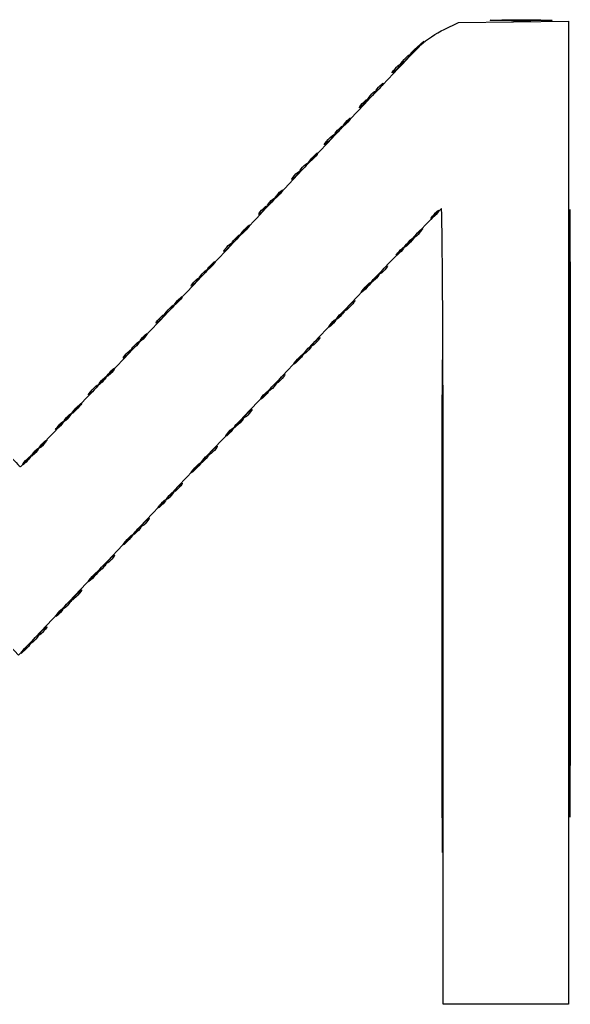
# Model space of a CAD drawing. Header units: millimetres. Extents: x 17 to 192, y 210 to 244.
# Drawn here: x 34.7 to 52.89, y 211.03 to 243.58 of the extents above; entities that cross this region are included whole.
import ezdxf

# ---------------------------------------------------------------- set-up
doc = ezdxf.new("R2010")
doc.units = ezdxf.units.MM
doc.layers.add('Capa_1', color=7, linetype='CONTINUOUS')

msp = doc.modelspace()

# ---------------------------------------------------------------- linework, layer by layer
at = {"layer": 'Capa_1', "color": 7}
for points in [[(48.72858, 243.2549), (49.203264, 243.478951), (51.017238, 243.500821), (52.831212, 243.522691), (52.831212, 227.276772), (52.831212, 211.030852), (50.762943, 211.030852), (48.694674, 211.030852), (48.694674, 224.192059)], [(47.830069, 242.669472), (48.050459, 242.868642), (47.851288, 242.648253)], [(37.463967, 225.531157), (34.66765, 222.569837), (27.796634, 229.965936), (20.925619, 237.362035), (20.908489, 224.196448), (20.891369, 211.03086), (18.789365, 211.03086), (16.687361, 211.03086), (16.687362, 227.271859)]]:
    msp.add_lwpolyline(points, dxfattribs=at)
for points in [[(50.440835, 243.563513)], [(47.406244, 242.258335)], [(47.60968, 242.449082)], [(47.10109, 241.953187)], [(46.558592, 241.34287)], [(46.287345, 241.071621)], [(46.016095, 240.800373)], [(45.473598, 240.190064)], [(45.20235, 239.918815)], [(44.897196, 239.613656)], [(44.354699, 239.003352)], [(44.049544, 238.698197)], [(43.778297, 238.426949)], [(43.235799, 237.816646)], [(42.693302, 237.274149)], [(42.964552, 237.545391)], [(48.38952, 237.138525)], [(42.1169, 236.629934)], [(41.811745, 236.324773)], [(47.847023, 236.528211)], [(41.540498, 236.053526)], [(47.541868, 236.223055)], [(47.236713, 235.917902)], [(40.998001, 235.443222)], [(46.694216, 235.30759)], [(40.726751, 235.171971)], [(46.422969, 235.036347)], [(40.455503, 234.90072)], [(46.117814, 234.73119)], [(39.913006, 234.290414)], [(45.575317, 234.120881)], [(39.302697, 233.680102)], [(39.607852, 233.985257)], [(45.270162, 233.815726)], [(44.998915, 233.544478)], [(38.760201, 233.069793)], [(38.488952, 232.798545)], [(44.456418, 232.934169)], [(38.217705, 232.527297)], [(44.185169, 232.662921)], [(43.880014, 232.357766)], [(37.675208, 231.916991)], [(37.403959, 231.645739)], [(43.032364, 231.442304)], [(43.303611, 231.713556)], [(37.098804, 231.34059)], [(42.761114, 231.171057)], [(36.251154, 230.425119)], [(36.556308, 230.730279)], [(42.218619, 230.560751)], [(35.979904, 230.153874)], [(41.913464, 230.255591)], [(41.60831, 229.95044)], [(35.437409, 229.543567)], [(35.166159, 229.272319)], [(41.065813, 229.340131)], [(34.894912, 229.00107)], [(40.794564, 229.068879)], [(40.489409, 228.763727)], [(39.641759, 227.848263)], [(39.913006, 228.11951)], [(39.370509, 227.577017)], [(52.864562, 227.271859)], [(38.828014, 226.966709)], [(38.556764, 226.695457)], [(38.25161, 226.390301)], [(37.675208, 225.746083)], [(37.403959, 225.474838)], [(37.098804, 225.169684)], [(36.556308, 224.559375)], [(36.251154, 224.25422)], [(35.979904, 223.982972)], [(48.660089, 224.186408)], [(35.437409, 223.372663)], [(35.166159, 223.101414)], [(34.861005, 222.79626)]]:
    msp.add_lwpolyline(points, close=True, dxfattribs=at)
for points in [[(51.271533, 243.542183), (50.357765, 243.542183), (49.983951, 243.551783), (50.440835, 243.563513)], [(50.440835, 243.563513), (50.897719, 243.575243), (51.645348, 243.575243), (52.102232, 243.563513)], [(52.102232, 243.563513), (52.559116, 243.551783), (52.185302, 243.542183), (51.271533, 243.542183)], [(47.958861, 242.74631), (48.12113, 242.902806), (48.467503, 243.131672), (48.72858, 243.2549)], [(41.220336, 235.6297), (44.764256, 239.387338), (47.796592, 242.589812), (47.958861, 242.74631)], [(47.60968, 242.449082), (47.60968, 242.460752), (47.70885, 242.559928), (47.830069, 242.669472)], [(47.851288, 242.648253), (47.665634, 242.442819), (47.60968, 242.396694), (47.60968, 242.449082)], [(47.280884, 242.088805), (47.262234, 242.088805), (47.318644, 242.165095), (47.406244, 242.258335)], [(47.474056, 242.258335), (47.386456, 242.165095), (47.299533, 242.088805), (47.280884, 242.088805)], [(47.406244, 242.258335), (47.493844, 242.351575), (47.580767, 242.427865), (47.599415, 242.427865)], [(47.599415, 242.427865), (47.618065, 242.427865), (47.561655, 242.351575), (47.474056, 242.258335)], [(47.01226, 241.817562), (46.99361, 241.817562), (47.03359, 241.878592), (47.10109, 241.953187)], [(47.168904, 241.953187), (47.101394, 241.878597), (47.030908, 241.817562), (47.01226, 241.817562)], [(47.101089, 241.953187), (47.168599, 242.027777), (47.239086, 242.088811), (47.257734, 242.088811)], [(47.257734, 242.088811), (47.276384, 242.088811), (47.236404, 242.027781), (47.168904, 241.953187)], [(46.287344, 241.071621), (46.354854, 241.146211), (46.42534, 241.207246), (46.443989, 241.207246)], [(46.443989, 241.207246), (46.462639, 241.207246), (46.422659, 241.146216), (46.355159, 241.071621)], [(46.469762, 241.207246), (46.451112, 241.207246), (46.491092, 241.268276), (46.558592, 241.34287)], [(46.626407, 241.34287), (46.558897, 241.26828), (46.48841, 241.207246), (46.469762, 241.207246)], [(46.558592, 241.34287), (46.626102, 241.41746), (46.696589, 241.478494), (46.715237, 241.478494)], [(46.715237, 241.478494), (46.733887, 241.478494), (46.693907, 241.417464), (46.626407, 241.34287)], [(46.016096, 240.800373), (46.083606, 240.874963), (46.154092, 240.935997), (46.17274, 240.935997)], [(46.17274, 240.935997), (46.19139, 240.935997), (46.15141, 240.874967), (46.08391, 240.800373)], [(46.198515, 240.935997), (46.179865, 240.935997), (46.219845, 240.997027), (46.287345, 241.071621)], [(46.355159, 241.071621), (46.287649, 240.997031), (46.217163, 240.935997), (46.198515, 240.935997)], [(45.927265, 240.664749), (45.908615, 240.664749), (45.948595, 240.725779), (46.016095, 240.800373)], [(46.08391, 240.800373), (46.0164, 240.725783), (45.945913, 240.664749), (45.927265, 240.664749)], [(45.384768, 240.05444), (45.366118, 240.05444), (45.406098, 240.11547), (45.473598, 240.190064)], [(45.541413, 240.190064), (45.473903, 240.115474), (45.403417, 240.05444), (45.384768, 240.05444)], [(45.473599, 240.190064), (45.541109, 240.264654), (45.611595, 240.325688), (45.630243, 240.325688)], [(45.630243, 240.325688), (45.648893, 240.325688), (45.608913, 240.264658), (45.541413, 240.190064)], [(45.11352, 239.78319), (45.09487, 239.78319), (45.13485, 239.84422), (45.20235, 239.918815)], [(45.270165, 239.918815), (45.202655, 239.844225), (45.132168, 239.78319), (45.11352, 239.78319)], [(45.20235, 239.918815), (45.26986, 239.993405), (45.340347, 240.054439), (45.358995, 240.054439)], [(45.358995, 240.054439), (45.377645, 240.054439), (45.337665, 239.993409), (45.270165, 239.918815)], [(52.864564, 227.271859), (52.864565, 236.223056), (52.872464, 239.874831), (52.882064, 235.386915)], [(44.771836, 239.444126), (44.753186, 239.444126), (44.809596, 239.520416), (44.897196, 239.613656)], [(44.965008, 239.613656), (44.877408, 239.520416), (44.790485, 239.444126), (44.771836, 239.444126)], [(44.897196, 239.613656), (44.984796, 239.706896), (45.071719, 239.783186), (45.090368, 239.783186)], [(45.090368, 239.783186), (45.109018, 239.783186), (45.052608, 239.706896), (44.965008, 239.613656)], [(44.22934, 238.833822), (44.21069, 238.833822), (44.2671, 238.910112), (44.354699, 239.003352)], [(44.422511, 239.003352), (44.334911, 238.910112), (44.247988, 238.833822), (44.22934, 238.833822)], [(44.354699, 239.003352), (44.442299, 239.096592), (44.529222, 239.172882), (44.547871, 239.172882)], [(44.547871, 239.172882), (44.566521, 239.172882), (44.510111, 239.096592), (44.422511, 239.003352)], [(43.778296, 238.426949), (43.845806, 238.501539), (43.916293, 238.562574), (43.934941, 238.562574)], [(43.934941, 238.562574), (43.953591, 238.562574), (43.913611, 238.501544), (43.846111, 238.426949)], [(43.960714, 238.562573), (43.942064, 238.562573), (43.982044, 238.623603), (44.049544, 238.698197)], [(44.117359, 238.698197), (44.049849, 238.623607), (43.979363, 238.562573), (43.960714, 238.562573)], [(44.049545, 238.698197), (44.117055, 238.772787), (44.187541, 238.833821), (44.206189, 238.833821)], [(44.206189, 238.833821), (44.224839, 238.833821), (44.184859, 238.772791), (44.117359, 238.698197)], [(43.689467, 238.291325), (43.670817, 238.291325), (43.710797, 238.352355), (43.778297, 238.426949)], [(43.846111, 238.426949), (43.778601, 238.352359), (43.708115, 238.291325), (43.689467, 238.291325)], [(43.2358, 237.816646), (43.30331, 237.891236), (43.373796, 237.952271), (43.392444, 237.952271)], [(43.392444, 237.952271), (43.411094, 237.952271), (43.371114, 237.891241), (43.303614, 237.816646)], [(42.964551, 237.545391), (43.032061, 237.619981), (43.102547, 237.681015), (43.121196, 237.681015)], [(43.121196, 237.681015), (43.139846, 237.681015), (43.099866, 237.619985), (43.032366, 237.545391)], [(43.146969, 237.681022), (43.128319, 237.681022), (43.168299, 237.742052), (43.235799, 237.816646)], [(43.303614, 237.816646), (43.236104, 237.742056), (43.165617, 237.681022), (43.146969, 237.681022)], [(42.604472, 237.138524), (42.585822, 237.138524), (42.625802, 237.199554), (42.693302, 237.274149)], [(42.761117, 237.274149), (42.693607, 237.199559), (42.623121, 237.138524), (42.604472, 237.138524)], [(42.693303, 237.274149), (42.760813, 237.348739), (42.831299, 237.409773), (42.849947, 237.409773)], [(42.849947, 237.409773), (42.868597, 237.409773), (42.828617, 237.348743), (42.761117, 237.274149)], [(42.875722, 237.409767), (42.857072, 237.409767), (42.897052, 237.470797), (42.964552, 237.545391)], [(43.032366, 237.545391), (42.964856, 237.470801), (42.89437, 237.409767), (42.875722, 237.409767)], [(48.633684, 237.330654), (48.600144, 237.318224), (46.702402, 235.324546), (44.41649, 232.900263)], [(48.389519, 237.138525), (48.457029, 237.213115), (48.527515, 237.27415), (48.546164, 237.27415)], [(48.546164, 237.27415), (48.564814, 237.27415), (48.524834, 237.21312), (48.457334, 237.138525)], [(48.694674, 224.192059), (48.694674, 231.956175), (48.669664, 237.343988), (48.633684, 237.330654)], [(48.30069, 237.002901), (48.28204, 237.002901), (48.32202, 237.063931), (48.38952, 237.138525)], [(48.457334, 237.138525), (48.389824, 237.063935), (48.319338, 237.002901), (48.30069, 237.002901)], [(41.99154, 236.460403), (41.97289, 236.460403), (42.0293, 236.536693), (42.1169, 236.629934)], [(42.184712, 236.629934), (42.097112, 236.536694), (42.010189, 236.460403), (41.99154, 236.460403)], [(42.1169, 236.629934), (42.2045, 236.723174), (42.291423, 236.799464), (42.310071, 236.799464)], [(42.310071, 236.799464), (42.328721, 236.799464), (42.272311, 236.723174), (42.184712, 236.629934)], [(47.847022, 236.528211), (47.914532, 236.602801), (47.985019, 236.663835), (48.003667, 236.663835)], [(48.003667, 236.663835), (48.022317, 236.663835), (47.982337, 236.602805), (47.914837, 236.528211)], [(41.722915, 236.189149), (41.704265, 236.189149), (41.744245, 236.250179), (41.811745, 236.324773)], [(41.87956, 236.324773), (41.81205, 236.250183), (41.741563, 236.189149), (41.722915, 236.189149)], [(41.811745, 236.324773), (41.879255, 236.399363), (41.949742, 236.460397), (41.96839, 236.460397)], [(41.96839, 236.460397), (41.98704, 236.460397), (41.94706, 236.399367), (41.87956, 236.324773)], [(47.541868, 236.223055), (47.629468, 236.316295), (47.716391, 236.392585), (47.735039, 236.392585)], [(47.735039, 236.392585), (47.753689, 236.392585), (47.697279, 236.316295), (47.60968, 236.223055)], [(47.758193, 236.392586), (47.739543, 236.392586), (47.779523, 236.453616), (47.847023, 236.528211)], [(47.914837, 236.528211), (47.847327, 236.453621), (47.776841, 236.392586), (47.758193, 236.392586)], [(41.451668, 235.917902), (41.433018, 235.917902), (41.472998, 235.978932), (41.540498, 236.053526)], [(41.608312, 236.053526), (41.540802, 235.978936), (41.470316, 235.917902), (41.451668, 235.917902)], [(41.540497, 236.053526), (41.608007, 236.128116), (41.678493, 236.18915), (41.697142, 236.18915)], [(41.697142, 236.18915), (41.715792, 236.18915), (41.675812, 236.12812), (41.608312, 236.053526)], [(47.236713, 235.917902), (47.304223, 235.992492), (47.37471, 236.053526), (47.393358, 236.053526)], [(47.393358, 236.053526), (47.412008, 236.053526), (47.372028, 235.992496), (47.304528, 235.917902)], [(47.416508, 236.053525), (47.397858, 236.053525), (47.454268, 236.129815), (47.541868, 236.223055)], [(47.60968, 236.223055), (47.52208, 236.129815), (47.435157, 236.053525), (47.416508, 236.053525)], [(28.151258, 235.765324), (31.737446, 231.933093), (34.695281, 228.797631), (34.724223, 228.797631)], [(34.724223, 228.797631), (34.753163, 228.797631), (37.676417, 231.872062), (41.220336, 235.6297)], [(47.147883, 235.782277), (47.129233, 235.782277), (47.169213, 235.843307), (47.236713, 235.917902)], [(47.304528, 235.917902), (47.237018, 235.843312), (47.166531, 235.782277), (47.147883, 235.782277)], [(40.726752, 235.171971), (40.794262, 235.246561), (40.864748, 235.307596), (40.883396, 235.307596)], [(40.883396, 235.307596), (40.902046, 235.307596), (40.862066, 235.246566), (40.794566, 235.171971)], [(40.909171, 235.307598), (40.890521, 235.307598), (40.930501, 235.368628), (40.998001, 235.443222)], [(41.065815, 235.443222), (40.998305, 235.368632), (40.927819, 235.307598), (40.909171, 235.307598)], [(40.998, 235.443222), (41.06551, 235.517812), (41.135996, 235.578846), (41.154645, 235.578846)], [(41.154645, 235.578846), (41.173295, 235.578846), (41.133315, 235.517816), (41.065815, 235.443222)], [(46.605386, 235.171965), (46.586736, 235.171965), (46.626716, 235.232995), (46.694216, 235.30759)], [(46.762031, 235.30759), (46.694521, 235.233), (46.624034, 235.171965), (46.605386, 235.171965)], [(46.694217, 235.30759), (46.761727, 235.38218), (46.832213, 235.443214), (46.850861, 235.443214)], [(46.850861, 235.443214), (46.869511, 235.443214), (46.829531, 235.382184), (46.762031, 235.30759)], [(52.882064, 235.386915), (52.891664, 230.898998), (52.891664, 223.575291), (52.882062, 219.11201)], [(40.455503, 234.90072), (40.523013, 234.97531), (40.5935, 235.036344), (40.612148, 235.036344)], [(40.612148, 235.036344), (40.630798, 235.036344), (40.590818, 234.975314), (40.523318, 234.90072)], [(40.637921, 235.036347), (40.619271, 235.036347), (40.659251, 235.097377), (40.726751, 235.171971)], [(40.794566, 235.171971), (40.727056, 235.097381), (40.65657, 235.036347), (40.637921, 235.036347)], [(46.334139, 234.900723), (46.315489, 234.900723), (46.355469, 234.961753), (46.422969, 235.036347)], [(46.490783, 235.036347), (46.423273, 234.961757), (46.352787, 234.900723), (46.334139, 234.900723)], [(46.422968, 235.036347), (46.490478, 235.110937), (46.560964, 235.171971), (46.579613, 235.171971)], [(46.579613, 235.171971), (46.598263, 235.171971), (46.558283, 235.110941), (46.490783, 235.036347)], [(40.366673, 234.765096), (40.348023, 234.765096), (40.388003, 234.826126), (40.455503, 234.90072)], [(40.523318, 234.90072), (40.455808, 234.82613), (40.385321, 234.765096), (40.366673, 234.765096)], [(45.992454, 234.56166), (45.973804, 234.56166), (46.030214, 234.63795), (46.117814, 234.73119)], [(46.185626, 234.73119), (46.098026, 234.63795), (46.011103, 234.56166), (45.992454, 234.56166)], [(46.117814, 234.73119), (46.205414, 234.82443), (46.292337, 234.90072), (46.310985, 234.90072)], [(46.310985, 234.90072), (46.329635, 234.90072), (46.273225, 234.82443), (46.185626, 234.73119)], [(39.913007, 234.290414), (39.980517, 234.365004), (40.051003, 234.426038), (40.069651, 234.426038)], [(40.069651, 234.426038), (40.088301, 234.426038), (40.048321, 234.365008), (39.980821, 234.290414)], [(48.660089, 224.186408), (48.660089, 231.440608), (48.667989, 234.408235), (48.677719, 230.781135)], [(39.607852, 233.985257), (39.695452, 234.078497), (39.782375, 234.154787), (39.801024, 234.154787)], [(39.801024, 234.154787), (39.819674, 234.154787), (39.763264, 234.078497), (39.675664, 233.985257)], [(39.824176, 234.15479), (39.805526, 234.15479), (39.845506, 234.21582), (39.913006, 234.290414)], [(39.980821, 234.290414), (39.913311, 234.215824), (39.842824, 234.15479), (39.824176, 234.15479)], [(45.449957, 233.951351), (45.431307, 233.951351), (45.487717, 234.027641), (45.575317, 234.120881)], [(45.643129, 234.120881), (45.555529, 234.027641), (45.468606, 233.951351), (45.449957, 233.951351)], [(45.575317, 234.120881), (45.662917, 234.214121), (45.74984, 234.290411), (45.768489, 234.290411)], [(45.768489, 234.290411), (45.787139, 234.290411), (45.730729, 234.214121), (45.643129, 234.120881)], [(39.213867, 233.544478), (39.195217, 233.544478), (39.235197, 233.605508), (39.302697, 233.680102)], [(39.370512, 233.680102), (39.303002, 233.605512), (39.232516, 233.544478), (39.213867, 233.544478)], [(39.302698, 233.680102), (39.370208, 233.754692), (39.440694, 233.815726), (39.459342, 233.815726)], [(39.459342, 233.815726), (39.477992, 233.815726), (39.438012, 233.754696), (39.370512, 233.680102)], [(39.482493, 233.815726), (39.463843, 233.815726), (39.520253, 233.892016), (39.607852, 233.985257)], [(39.675664, 233.985257), (39.588064, 233.892017), (39.501141, 233.815726), (39.482493, 233.815726)], [(44.998914, 233.544478), (45.066424, 233.619068), (45.13691, 233.680102), (45.155559, 233.680102)], [(45.155559, 233.680102), (45.174209, 233.680102), (45.134229, 233.619072), (45.066729, 233.544478)], [(45.181332, 233.680102), (45.162682, 233.680102), (45.202662, 233.741132), (45.270162, 233.815726)], [(45.337977, 233.815726), (45.270467, 233.741136), (45.19998, 233.680102), (45.181332, 233.680102)], [(45.270163, 233.815726), (45.337673, 233.890316), (45.408159, 233.951351), (45.426807, 233.951351)], [(45.426807, 233.951351), (45.445457, 233.951351), (45.405477, 233.890321), (45.337977, 233.815726)], [(44.910085, 233.408854), (44.891435, 233.408854), (44.931415, 233.469884), (44.998915, 233.544478)], [(45.066729, 233.544478), (44.999219, 233.469888), (44.928733, 233.408854), (44.910085, 233.408854)], [(38.671371, 232.934169), (38.652721, 232.934169), (38.692701, 232.995199), (38.760201, 233.069793)], [(38.828016, 233.069793), (38.760506, 232.995203), (38.69002, 232.934169), (38.671371, 232.934169)], [(38.760201, 233.069793), (38.827711, 233.144383), (38.898197, 233.205418), (38.916846, 233.205418)], [(38.916846, 233.205418), (38.935496, 233.205418), (38.895516, 233.144388), (38.828016, 233.069793)], [(44.456417, 232.934169), (44.523927, 233.008759), (44.594414, 233.069793), (44.613062, 233.069793)], [(44.613062, 233.069793), (44.631712, 233.069793), (44.591732, 233.008763), (44.524232, 232.934169)], [(44.41649, 232.900263), (42.130576, 230.47598), (39.001941, 227.159883), (37.463967, 225.531157)], [(38.400122, 232.662921), (38.381472, 232.662921), (38.421452, 232.723951), (38.488952, 232.798545)], [(38.556767, 232.798545), (38.489257, 232.723955), (38.41877, 232.662921), (38.400122, 232.662921)], [(38.488953, 232.798545), (38.556463, 232.873135), (38.626949, 232.934169), (38.645597, 232.934169)], [(38.645597, 232.934169), (38.664247, 232.934169), (38.624267, 232.873139), (38.556767, 232.798545)], [(44.185169, 232.662921), (44.252679, 232.737511), (44.323165, 232.798545), (44.341814, 232.798545)], [(44.341814, 232.798545), (44.360464, 232.798545), (44.320484, 232.737515), (44.252984, 232.662921)], [(44.367588, 232.798545), (44.348938, 232.798545), (44.388918, 232.859575), (44.456418, 232.934169)], [(44.524232, 232.934169), (44.456722, 232.859579), (44.386236, 232.798545), (44.367588, 232.798545)], [(38.128875, 232.391672), (38.110225, 232.391672), (38.150205, 232.452702), (38.217705, 232.527297)], [(38.285519, 232.527297), (38.218009, 232.452707), (38.147523, 232.391672), (38.128875, 232.391672)], [(38.217704, 232.527297), (38.285214, 232.601887), (38.3557, 232.662921), (38.374349, 232.662921)], [(38.374349, 232.662921), (38.392999, 232.662921), (38.353019, 232.601891), (38.285519, 232.527297)], [(43.880014, 232.357766), (43.967614, 232.451006), (44.054538, 232.527297), (44.073186, 232.527297)], [(44.073186, 232.527297), (44.091836, 232.527297), (44.035426, 232.451007), (43.947827, 232.357766)], [(44.096339, 232.527297), (44.077689, 232.527297), (44.117669, 232.588327), (44.185169, 232.662921)], [(44.252984, 232.662921), (44.185474, 232.588331), (44.114988, 232.527297), (44.096339, 232.527297)], [(37.675207, 231.916991), (37.742717, 231.991581), (37.813204, 232.052615), (37.831852, 232.052615)], [(37.831852, 232.052615), (37.850502, 232.052615), (37.810522, 231.991585), (37.743022, 231.916991)], [(43.754655, 232.188236), (43.736005, 232.188236), (43.792415, 232.264526), (43.880014, 232.357766)], [(43.947827, 232.357766), (43.860227, 232.264526), (43.773303, 232.188236), (43.754655, 232.188236)], [(37.403959, 231.645739), (37.471469, 231.720329), (37.541955, 231.781363), (37.560604, 231.781363)], [(37.560604, 231.781363), (37.579254, 231.781363), (37.539274, 231.720333), (37.471774, 231.645739)], [(37.586378, 231.781366), (37.567728, 231.781366), (37.607708, 231.842396), (37.675208, 231.916991)], [(37.743022, 231.916991), (37.675512, 231.842401), (37.605026, 231.781366), (37.586378, 231.781366)], [(43.303612, 231.713556), (43.371122, 231.788146), (43.441608, 231.849181), (43.460256, 231.849181)], [(43.460256, 231.849181), (43.478906, 231.849181), (43.438926, 231.788151), (43.371426, 231.713556)], [(37.098804, 231.34059), (37.186404, 231.43383), (37.273328, 231.51012), (37.291976, 231.51012)], [(37.291976, 231.51012), (37.310626, 231.51012), (37.254216, 231.43383), (37.166617, 231.34059)], [(37.315129, 231.510115), (37.296479, 231.510115), (37.336459, 231.571145), (37.403959, 231.645739)], [(37.471774, 231.645739), (37.404264, 231.571149), (37.333778, 231.510115), (37.315129, 231.510115)], [(42.943534, 231.30668), (42.924884, 231.30668), (42.964864, 231.36771), (43.032364, 231.442304)], [(43.100178, 231.442304), (43.032668, 231.367714), (42.962182, 231.30668), (42.943534, 231.30668)], [(43.032363, 231.442304), (43.099873, 231.516894), (43.170359, 231.577928), (43.189008, 231.577928)], [(43.189008, 231.577928), (43.207658, 231.577928), (43.167678, 231.516898), (43.100178, 231.442304)], [(43.214781, 231.577932), (43.196131, 231.577932), (43.236111, 231.638962), (43.303611, 231.713556)], [(43.371426, 231.713556), (43.303916, 231.638966), (43.233429, 231.577932), (43.214781, 231.577932)], [(36.973445, 231.171059), (36.954795, 231.171059), (37.011205, 231.247349), (37.098804, 231.34059)], [(37.166617, 231.34059), (37.079017, 231.24735), (36.992093, 231.171059), (36.973445, 231.171059)], [(42.672284, 231.035433), (42.653634, 231.035433), (42.693614, 231.096463), (42.761114, 231.171057)], [(42.828929, 231.171057), (42.761419, 231.096467), (42.690933, 231.035433), (42.672284, 231.035433)], [(42.761115, 231.171057), (42.828625, 231.245647), (42.899111, 231.306682), (42.917759, 231.306682)], [(42.917759, 231.306682), (42.936409, 231.306682), (42.896429, 231.245652), (42.828929, 231.171057)], [(36.556308, 230.730279), (36.643908, 230.823519), (36.730831, 230.899809), (36.749479, 230.899809)], [(36.749479, 230.899809), (36.768129, 230.899809), (36.711719, 230.823519), (36.62412, 230.730279)], [(48.677719, 230.781135), (48.687419, 227.154035), (48.687419, 221.218781), (48.677719, 217.591681)], [(36.162324, 230.289495), (36.143674, 230.289495), (36.183654, 230.350525), (36.251154, 230.425119)], [(36.318968, 230.425119), (36.251458, 230.350529), (36.180972, 230.289495), (36.162324, 230.289495)], [(36.251153, 230.425119), (36.318663, 230.499709), (36.389149, 230.560744), (36.407798, 230.560744)], [(36.407798, 230.560744), (36.426448, 230.560744), (36.386468, 230.499714), (36.318968, 230.425119)], [(36.430948, 230.560749), (36.412298, 230.560749), (36.468708, 230.637039), (36.556308, 230.730279)], [(36.62412, 230.730279), (36.53652, 230.637039), (36.449597, 230.560749), (36.430948, 230.560749)], [(41.913464, 230.255591), (42.001064, 230.348831), (42.087987, 230.425121), (42.106635, 230.425121)], [(42.106635, 230.425121), (42.125285, 230.425121), (42.068875, 230.348831), (41.981276, 230.255591)], [(42.129789, 230.425126), (42.111139, 230.425126), (42.151119, 230.486156), (42.218619, 230.560751)], [(42.286433, 230.560751), (42.218923, 230.486161), (42.148437, 230.425126), (42.129789, 230.425126)], [(42.218618, 230.560751), (42.286128, 230.635341), (42.356614, 230.696375), (42.375263, 230.696375)], [(42.375263, 230.696375), (42.393913, 230.696375), (42.353933, 230.635345), (42.286433, 230.560751)], [(35.891074, 230.01825), (35.872424, 230.01825), (35.912404, 230.07928), (35.979904, 230.153874)], [(36.047719, 230.153874), (35.980209, 230.079284), (35.909723, 230.01825), (35.891074, 230.01825)], [(35.979905, 230.153874), (36.047415, 230.228464), (36.117901, 230.289498), (36.136549, 230.289498)], [(36.136549, 230.289498), (36.155199, 230.289498), (36.115219, 230.228468), (36.047719, 230.153874)], [(41.788104, 230.086061), (41.769454, 230.086061), (41.825864, 230.162351), (41.913464, 230.255591)], [(41.981276, 230.255591), (41.893676, 230.162351), (41.806752, 230.086061), (41.788104, 230.086061)], [(41.51948, 229.814815), (41.50083, 229.814815), (41.54081, 229.875845), (41.60831, 229.95044)], [(41.676124, 229.95044), (41.608614, 229.87585), (41.538128, 229.814815), (41.51948, 229.814815)], [(41.608309, 229.95044), (41.675819, 230.02503), (41.746305, 230.086064), (41.764954, 230.086064)], [(41.764954, 230.086064), (41.783604, 230.086064), (41.743624, 230.025034), (41.676124, 229.95044)], [(35.348579, 229.407943), (35.329929, 229.407943), (35.369909, 229.468973), (35.437409, 229.543567)], [(35.505223, 229.543567), (35.437713, 229.468977), (35.367227, 229.407943), (35.348579, 229.407943)], [(35.437408, 229.543567), (35.504918, 229.618157), (35.575404, 229.679191), (35.594053, 229.679191)], [(35.594053, 229.679191), (35.612703, 229.679191), (35.572723, 229.618161), (35.505223, 229.543567)], [(41.065812, 229.340131), (41.133322, 229.414721), (41.203809, 229.475755), (41.222457, 229.475755)], [(41.222457, 229.475755), (41.241107, 229.475755), (41.201127, 229.414725), (41.133627, 229.340131)], [(34.894911, 229.00107), (34.962421, 229.07566), (35.032907, 229.136694), (35.051556, 229.136694)], [(35.051556, 229.136694), (35.070206, 229.136694), (35.030226, 229.075664), (34.962726, 229.00107)], [(35.077329, 229.136694), (35.058679, 229.136694), (35.098659, 229.197724), (35.166159, 229.272319)], [(35.233974, 229.272319), (35.166464, 229.197729), (35.095977, 229.136694), (35.077329, 229.136694)], [(35.16616, 229.272319), (35.23367, 229.346909), (35.304156, 229.407943), (35.322804, 229.407943)], [(35.322804, 229.407943), (35.341454, 229.407943), (35.301474, 229.346913), (35.233974, 229.272319)], [(40.794564, 229.068879), (40.862074, 229.143469), (40.93256, 229.204504), (40.951209, 229.204504)], [(40.951209, 229.204504), (40.969859, 229.204504), (40.929879, 229.143474), (40.862379, 229.068879)], [(40.976983, 229.204507), (40.958333, 229.204507), (40.998313, 229.265537), (41.065813, 229.340131)], [(41.133627, 229.340131), (41.066117, 229.265541), (40.995631, 229.204507), (40.976983, 229.204507)], [(34.806082, 228.865446), (34.787432, 228.865446), (34.827412, 228.926476), (34.894912, 229.00107)], [(34.962726, 229.00107), (34.895216, 228.92648), (34.82473, 228.865446), (34.806082, 228.865446)], [(40.489409, 228.763727), (40.577009, 228.856967), (40.663933, 228.933257), (40.682581, 228.933257)], [(40.682581, 228.933257), (40.701231, 228.933257), (40.644821, 228.856967), (40.557222, 228.763727)], [(40.705734, 228.933255), (40.687084, 228.933255), (40.727064, 228.994285), (40.794564, 229.068879)], [(40.862379, 229.068879), (40.794869, 228.994289), (40.724383, 228.933255), (40.705734, 228.933255)], [(40.36405, 228.594197), (40.3454, 228.594197), (40.40181, 228.670487), (40.489409, 228.763727)], [(40.557222, 228.763727), (40.469622, 228.670487), (40.382698, 228.594197), (40.36405, 228.594197)], [(39.913007, 228.11951), (39.980517, 228.1941), (40.051003, 228.255134), (40.069651, 228.255134)], [(40.069651, 228.255134), (40.088301, 228.255134), (40.048321, 228.194104), (39.980821, 228.11951)], [(39.552929, 227.712638), (39.534279, 227.712638), (39.574259, 227.773668), (39.641759, 227.848263)], [(39.709573, 227.848263), (39.642063, 227.773673), (39.571577, 227.712638), (39.552929, 227.712638)], [(39.641758, 227.848263), (39.709268, 227.922853), (39.779754, 227.983887), (39.798403, 227.983887)], [(39.798403, 227.983887), (39.817053, 227.983887), (39.777073, 227.922857), (39.709573, 227.848263)], [(39.824176, 227.983886), (39.805526, 227.983886), (39.845506, 228.044916), (39.913006, 228.11951)], [(39.980821, 228.11951), (39.913311, 228.04492), (39.842824, 227.983886), (39.824176, 227.983886)], [(39.281679, 227.441393), (39.263029, 227.441393), (39.303009, 227.502423), (39.370509, 227.577017)], [(39.438324, 227.577017), (39.370814, 227.502427), (39.300328, 227.441393), (39.281679, 227.441393)], [(39.37051, 227.577017), (39.43802, 227.651607), (39.508506, 227.712641), (39.527154, 227.712641)], [(39.527154, 227.712641), (39.545804, 227.712641), (39.505824, 227.651611), (39.438324, 227.577017)], [(52.882062, 219.11201), (52.872462, 214.64873), (52.864562, 218.320661), (52.864562, 227.271859)], [(38.739184, 226.831085), (38.720534, 226.831085), (38.760514, 226.892115), (38.828014, 226.966709)], [(38.895828, 226.966709), (38.828318, 226.892119), (38.757832, 226.831085), (38.739184, 226.831085)], [(38.828013, 226.966709), (38.895523, 227.041299), (38.966009, 227.102333), (38.984658, 227.102333)], [(38.984658, 227.102333), (39.003308, 227.102333), (38.963328, 227.041303), (38.895828, 226.966709)], [(38.25161, 226.390301), (38.33921, 226.483541), (38.426133, 226.559832), (38.444782, 226.559832)], [(38.444782, 226.559832), (38.463432, 226.559832), (38.407022, 226.483542), (38.319422, 226.390301)], [(38.467934, 226.559833), (38.449284, 226.559833), (38.489264, 226.620863), (38.556764, 226.695457)], [(38.624579, 226.695457), (38.557069, 226.620867), (38.486582, 226.559833), (38.467934, 226.559833)], [(38.556765, 226.695457), (38.624275, 226.770047), (38.694761, 226.831081), (38.713409, 226.831081)], [(38.713409, 226.831081), (38.732059, 226.831081), (38.692079, 226.770051), (38.624579, 226.695457)], [(38.126251, 226.220771), (38.107601, 226.220771), (38.164011, 226.297061), (38.25161, 226.390301)], [(38.319422, 226.390301), (38.231822, 226.297061), (38.144899, 226.220771), (38.126251, 226.220771)], [(37.675207, 225.746083), (37.742717, 225.820673), (37.813204, 225.881708), (37.831852, 225.881708)], [(37.831852, 225.881708), (37.850502, 225.881708), (37.810522, 225.820678), (37.743022, 225.746083)], [(37.403959, 225.474838), (37.471469, 225.549428), (37.541955, 225.610462), (37.560604, 225.610462)], [(37.560604, 225.610462), (37.579254, 225.610462), (37.539274, 225.549432), (37.471774, 225.474838)], [(37.586378, 225.610459), (37.567728, 225.610459), (37.607708, 225.671489), (37.675208, 225.746083)], [(37.743022, 225.746083), (37.675512, 225.671493), (37.605026, 225.610459), (37.586378, 225.610459)], [(37.098804, 225.169684), (37.186404, 225.262924), (37.273328, 225.339214), (37.291976, 225.339214)], [(37.291976, 225.339214), (37.310626, 225.339214), (37.254216, 225.262924), (37.166617, 225.169684)], [(37.315129, 225.339214), (37.296479, 225.339214), (37.336459, 225.400244), (37.403959, 225.474838)], [(37.471774, 225.474838), (37.404264, 225.400248), (37.333778, 225.339214), (37.315129, 225.339214)], [(36.973445, 225.000153), (36.954795, 225.000153), (37.011205, 225.076443), (37.098804, 225.169684)], [(37.166617, 225.169684), (37.079017, 225.076444), (36.992093, 225.000153), (36.973445, 225.000153)], [(36.430948, 224.389844), (36.412298, 224.389844), (36.468708, 224.466134), (36.556308, 224.559375)], [(36.62412, 224.559375), (36.53652, 224.466135), (36.449597, 224.389844), (36.430948, 224.389844)], [(36.556308, 224.559375), (36.643908, 224.652615), (36.730831, 224.728905), (36.749479, 224.728905)], [(36.749479, 224.728905), (36.768129, 224.728905), (36.711719, 224.652615), (36.62412, 224.559375)], [(36.162324, 224.118596), (36.143674, 224.118596), (36.183654, 224.179626), (36.251154, 224.25422)], [(36.318968, 224.25422), (36.251458, 224.17963), (36.180972, 224.118596), (36.162324, 224.118596)], [(36.251153, 224.25422), (36.318663, 224.32881), (36.389149, 224.389844), (36.407798, 224.389844)], [(36.407798, 224.389844), (36.426448, 224.389844), (36.386468, 224.328814), (36.318968, 224.25422)], [(35.891074, 223.847348), (35.872424, 223.847348), (35.912404, 223.908378), (35.979904, 223.982972)], [(36.047719, 223.982972), (35.980209, 223.908382), (35.909723, 223.847348), (35.891074, 223.847348)], [(35.979905, 223.982972), (36.047415, 224.057562), (36.117901, 224.118596), (36.136549, 224.118596)], [(36.136549, 224.118596), (36.155199, 224.118596), (36.115219, 224.057566), (36.047719, 223.982972)], [(48.677719, 217.591681), (48.668019, 213.964581), (48.660089, 216.932208), (48.660089, 224.186408)], [(35.348579, 223.237039), (35.329929, 223.237039), (35.369909, 223.298069), (35.437409, 223.372663)], [(35.505223, 223.372663), (35.437713, 223.298073), (35.367227, 223.237039), (35.348579, 223.237039)], [(35.437408, 223.372663), (35.504918, 223.447253), (35.575404, 223.508287), (35.594053, 223.508287)], [(35.594053, 223.508287), (35.612703, 223.508287), (35.572723, 223.447257), (35.505223, 223.372663)], [(34.861005, 222.79626), (34.948605, 222.8895), (35.035528, 222.96579), (35.054177, 222.96579)], [(35.054177, 222.96579), (35.072827, 222.96579), (35.016417, 222.8895), (34.928817, 222.79626)], [(35.077329, 222.96579), (35.058679, 222.96579), (35.098659, 223.02682), (35.166159, 223.101414)], [(35.233974, 223.101414), (35.166464, 223.026824), (35.095977, 222.96579), (35.077329, 222.96579)], [(35.16616, 223.101414), (35.23367, 223.176004), (35.304156, 223.237039), (35.322804, 223.237039)], [(35.322804, 223.237039), (35.341454, 223.237039), (35.301474, 223.176009), (35.233974, 223.101414)], [(34.735646, 222.62673), (34.716996, 222.62673), (34.773406, 222.70302), (34.861005, 222.79626)], [(34.928817, 222.79626), (34.841217, 222.70302), (34.754294, 222.62673), (34.735646, 222.62673)]]:
    msp.add_open_spline(points, degree=3, dxfattribs=at)

doc.saveas('drawing.dxf')
